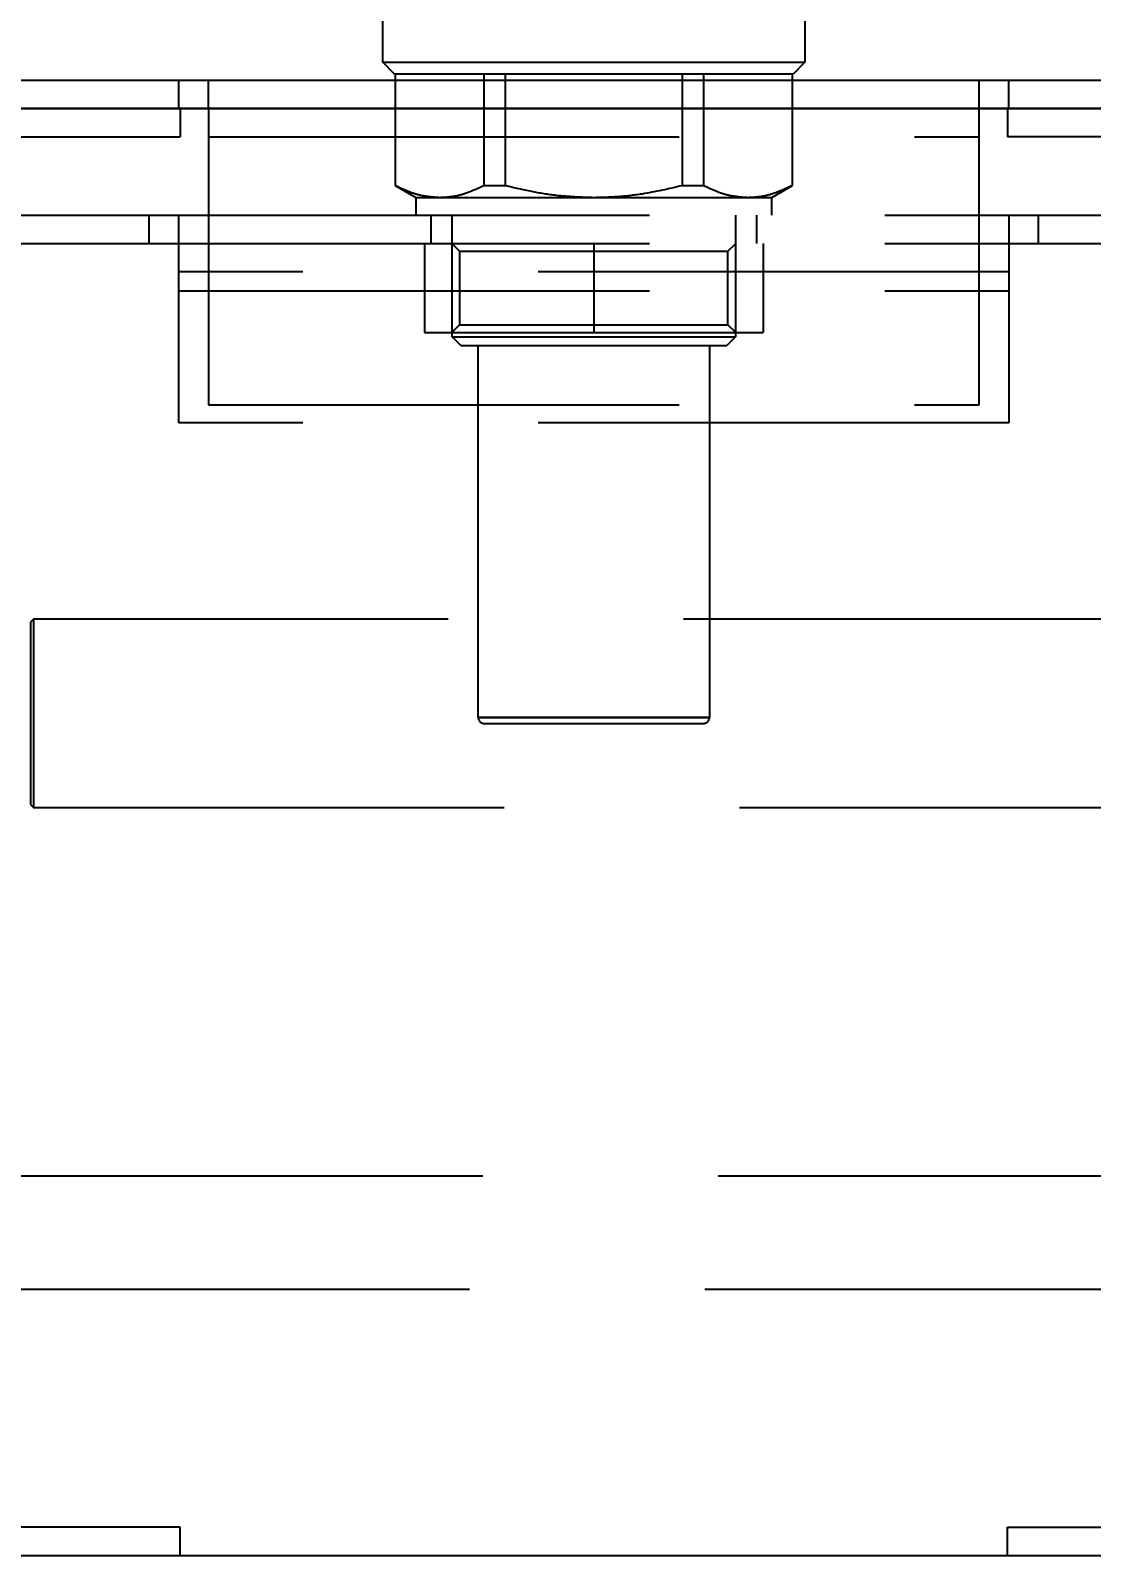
# Model space of a CAD drawing. Header units: metres. Extents: x 0 to 21025, y 0 to 14850.
# Drawn here: x 8647.1 to 8826.1, y 13042.7 to 13299.8 of the extents above; entities that cross this region are included whole.
import ezdxf

# ---------------------------------------------------------------- set-up
doc = ezdxf.new("R2010")
doc.units = ezdxf.units.M
doc.header["$LTSCALE"] = 25
doc.linetypes.add('HIDDEN2', pattern=[4.7625, 3.175, -1.5875])
for name, color, linetype in [('18_COTAS', 7, 'Continuous'), ('SL4', 4, 'Continuous'), ('ST1', 7, 'HIDDEN2')]:
    doc.layers.add(name, color=color, linetype=linetype)
doc.styles.add('ROMANS', font='ROMANS.SHX')
doc.dimstyles.new('25___1-25', dxfattribs={"dimscale": 25, "dimtxt": 2.5, "dimasz": 2, "dimexe": 1.5, "dimexo": 1, "dimgap": 0.5, "dimtad": 1, "dimzin": 12, "dimtxsty": 'ROMANS', "dimcen": 0, "dimclrd": 256, "dimclre": 256, "dimclrt": 3, "dimazin": 3, "dimtfac": 1, "dimtmove": 0, "dimatfit": 0, "dimfxl": 1, "dimlwd": -1, "dimlwe": -1, "dimarcsym": 0})

# ---------------------------------------------------------------- blocks, each defined once
blk = doc.blocks.new('*D14')
at = {"layer": '18_COTAS', "transparency": 16777216}
for p, q in [((8767.15, 13416.48), (9534.93, 13416.48)), ((9497.43, 11742.68), (9497.43, 13366.48)), ((8955.4, 11692.68), (9534.93, 11692.68))]:
    blk.add_line(p, q, dxfattribs=at)
for points in [[(9489.1, 13366.48), (9505.77, 13366.48), (9497.43, 13416.48)], [(9489.1, 11742.68), (9505.77, 11742.68), (9497.43, 11692.68)]]:
    blk.add_solid(points, dxfattribs=at)
at = {"layer": 'Defpoints', "color": 0, "transparency": 16777216}
for p in [(8742.15, 13416.48), (9497.43, 13416.48), (8930.4, 11692.68)]:
    blk.add_point(p, dxfattribs=at)
at = {"layer": '18_COTAS', "color": 3, "transparency": 16777216, "insert": (9447.73, 12554.58), "char_height": 62.5, "attachment_point": 5, "rotation": 90, "style": 'ROMANS'}
blk.add_mtext('1723,8', dxfattribs=at)

msp = doc.modelspace()

# ---------------------------------------------------------------- linework, layer by layer
at = {"layer": 'SL4'}
for p, q in [((8706.549, 13294.484), (8706.549, 13318.284)), ((8777.749, 13318.284), (8777.749, 13294.484)), ((8706.549, 13294.484), (8777.749, 13294.484)), ((8708.549, 13292.484), (8706.549, 13294.484)), ((8777.749, 13294.484), (8775.749, 13292.484)), ((8775.749, 13292.484), (8708.549, 13292.484)), ((8708.649, 13292.484), (8708.649, 13291.444)), ((8708.714, 13291.444), (8708.714, 13292.484)), ((8723.622, 13292.484), (8723.622, 13291.444)), ((8727.241, 13291.444), (8727.241, 13292.484)), ((8757.057, 13292.484), (8757.057, 13291.444)), ((8760.675, 13291.444), (8760.675, 13292.484)), ((8775.583, 13292.484), (8775.583, 13291.444)), ((8775.649, 13291.444), (8775.649, 13292.484)), ((8600.389, 13291.444), (8883.909, 13291.444)), ((8884.386, 13286.681), (8599.911, 13286.681)), ((8600.389, 13286.681), (8883.909, 13286.681)), ((8599.911, 13042.681), (8884.386, 13042.681))]:
    msp.add_line(p, q, dxfattribs=at)
at = {"layer": 'ST1'}
for p, q in [((8672.149, 13286.681), (8672.149, 13291.444)), ((8677.149, 13286.681), (8677.149, 13291.444)), ((8708.649, 13291.444), (8708.649, 13273.704)), ((8708.714, 13273.704), (8708.714, 13291.444)), ((8723.622, 13291.444), (8723.622, 13273.704)), ((8727.241, 13273.704), (8727.241, 13291.444)), ((8757.057, 13291.444), (8757.057, 13273.704)), ((8760.675, 13273.704), (8760.675, 13291.444)), ((8775.583, 13291.444), (8775.583, 13273.704)), ((8775.649, 13273.704), (8775.649, 13291.444)), ((8807.149, 13286.681), (8807.149, 13291.444)), ((8812.149, 13286.681), (8812.149, 13291.444)), ((8672.384, 13286.681), (8672.384, 13281.919)), ((8677.149, 13286.681), (8677.149, 13281.919)), ((8807.149, 13281.919), (8807.149, 13286.681)), ((8811.914, 13286.681), (8811.914, 13281.919)), ((8606.909, 13281.919), (8672.384, 13281.919)), ((8677.149, 13281.919), (8807.149, 13281.919)), ((8677.149, 13281.919), (8677.149, 13236.681)), ((8807.149, 13236.681), (8807.149, 13281.919)), ((8877.389, 13281.919), (8811.914, 13281.919)), ((8708.649, 13273.704), (8708.714, 13273.704)), ((8708.649, 13273.704), (8712.149, 13271.684)), ((8712.149, 13271.684), (8716.168, 13271.684)), ((8712.149, 13271.684), (8712.149, 13268.684)), ((8716.168, 13271.684), (8742.149, 13271.684)), ((8723.622, 13273.704), (8727.241, 13273.704)), ((8742.149, 13271.684), (8768.129, 13271.684)), ((8757.057, 13273.704), (8760.675, 13273.704)), ((8768.129, 13271.684), (8772.149, 13271.684)), ((8772.149, 13271.684), (8775.649, 13273.704)), ((8772.149, 13268.684), (8772.149, 13271.684)), ((8775.583, 13273.704), (8775.649, 13273.704)), ((8612.149, 13268.684), (8667.149, 13268.684)), ((8667.149, 13263.921), (8667.149, 13268.684)), ((8667.149, 13268.684), (8672.149, 13268.684)), ((8672.149, 13259.159), (8672.149, 13268.684)), ((8672.149, 13268.684), (8812.149, 13268.684)), ((8714.649, 13268.684), (8714.649, 13263.921)), ((8718.247, 13248.163), (8718.247, 13268.684)), ((8766.05, 13268.684), (8766.05, 13248.163)), ((8769.649, 13263.921), (8769.649, 13268.684)), ((8812.149, 13268.684), (8812.149, 13259.159)), ((8812.149, 13268.684), (8817.149, 13268.684)), ((8817.149, 13263.921), (8817.149, 13268.684)), ((8817.149, 13268.684), (8872.149, 13268.684)), ((8612.149, 13263.921), (8667.149, 13263.921)), ((8667.149, 13263.921), (8672.149, 13263.921)), ((8672.149, 13263.921), (8812.149, 13263.921)), ((8713.574, 13263.921), (8713.574, 13248.921)), ((8718.222, 13263.921), (8719.524, 13262.62)), ((8742.149, 13263.921), (8742.149, 13248.921)), ((8764.774, 13262.62), (8766.075, 13263.921)), ((8770.724, 13263.921), (8770.724, 13248.921)), ((8812.149, 13263.921), (8817.149, 13263.921)), ((8817.149, 13263.921), (8872.149, 13263.921)), ((8719.524, 13262.62), (8764.774, 13262.62)), ((8719.524, 13262.62), (8719.524, 13250.223)), ((8764.774, 13250.223), (8764.774, 13262.62)), ((8672.149, 13233.684), (8672.149, 13259.159)), ((8812.149, 13259.159), (8672.149, 13259.159)), ((8812.149, 13259.159), (8812.149, 13233.684)), ((8672.149, 13255.921), (8812.149, 13255.921)), ((8713.574, 13248.921), (8742.149, 13248.921)), ((8719.524, 13250.223), (8718.222, 13248.921)), ((8718.247, 13248.163), (8766.05, 13248.163)), ((8719.726, 13246.684), (8718.247, 13248.163)), ((8719.524, 13250.223), (8764.774, 13250.223)), ((8742.149, 13248.921), (8770.724, 13248.921)), ((8766.05, 13248.163), (8764.571, 13246.684)), ((8766.075, 13248.921), (8764.774, 13250.223)), ((8719.726, 13246.684), (8764.571, 13246.684)), ((8722.649, 13183.984), (8722.649, 13246.684)), ((8761.649, 13246.684), (8761.649, 13183.984)), ((8677.149, 13236.681), (8807.149, 13236.681)), ((8812.149, 13233.684), (8672.149, 13233.684)), ((8647.649, 13200.556), (8647.149, 13200.056)), ((8647.149, 13200.056), (8647.149, 13169.306)), ((8647.649, 13200.556), (8647.649, 13168.806)), ((8836.649, 13200.556), (8647.649, 13200.556)), ((8722.649, 13183.984), (8761.649, 13183.984)), ((8761.649, 13183.984), (8722.649, 13183.984)), ((8723.649, 13182.984), (8760.649, 13182.984)), ((8647.149, 13169.306), (8647.649, 13168.806)), ((8647.649, 13168.806), (8836.649, 13168.806)), ((8842.504, 13106.646), (8641.794, 13106.646)), ((8641.794, 13087.596), (8842.504, 13087.596)), ((8672.384, 13047.444), (8610.146, 13047.444)), ((8672.384, 13042.681), (8672.384, 13047.444)), ((8811.914, 13042.681), (8811.914, 13047.444)), ((8811.914, 13047.444), (8874.151, 13047.444))]:
    msp.add_line(p, q, dxfattribs=at)
for centre, start, end in [((8723.649, 13183.984), 180, 270), ((8760.649, 13183.984), 270, 0)]:
    msp.add_arc(centre, 1, start, end, dxfattribs=at)
for points, knots in [([(8708.714, 13273.704), (8709.442, 13273.357), (8710.853, 13272.684), (8713.339, 13271.886), (8715.104, 13271.76), (8716.168, 13271.684)], [0, 0, 0, 0, 0.2977358, 0.5770217, 1, 1, 1, 1]), ([(8716.168, 13271.684), (8716.842, 13271.715), (8718.202, 13271.779), (8720.704, 13272.361), (8722.497, 13273.187), (8723.622, 13273.704)], [0, 0, 0, 0, 0.2683282, 0.5411378, 1, 1, 1, 1]), ([(8727.241, 13273.704), (8728.696, 13273.357), (8731.518, 13272.684), (8736.49, 13271.886), (8740.022, 13271.76), (8742.149, 13271.684)], [0, 0, 0, 0, 0.2977358, 0.5770217, 1, 1, 1, 1]), ([(8742.149, 13271.684), (8743.497, 13271.715), (8746.218, 13271.779), (8751.22, 13272.361), (8754.807, 13273.187), (8757.057, 13273.704)], [0, 0, 0, 0, 0.26832819, 0.54113783, 1, 1, 1, 1]), ([(8760.675, 13273.704), (8761.403, 13273.357), (8762.814, 13272.684), (8765.3, 13271.886), (8767.066, 13271.76), (8768.129, 13271.684)], [0, 0, 0, 0, 0.2977358, 0.5770217, 1, 1, 1, 1]), ([(8768.129, 13271.684), (8768.804, 13271.715), (8770.164, 13271.779), (8772.665, 13272.361), (8774.459, 13273.187), (8775.583, 13273.704)], [0, 0, 0, 0, 0.26832819, 0.54113783, 1, 1, 1, 1])]:
    msp.add_open_spline(points, degree=3, knots=knots, dxfattribs=at)

# ---------------------------------------------------------------- dimensions: what is measured, and where the dimension line sits
at = {"layer": '18_COTAS'}
dim = msp.add_linear_dim(base=(9497.434, 13416.484), p1=(8930.399, 11692.681), p2=(8742.149, 13416.484), angle=90, dimstyle='25___1-25', dxfattribs=at)
dim.commit()
dim.dimension.update_dxf_attribs({"geometry": '*D14', "text_midpoint": (9447.731, 12554.582)})

doc.saveas('drawing.dxf')
